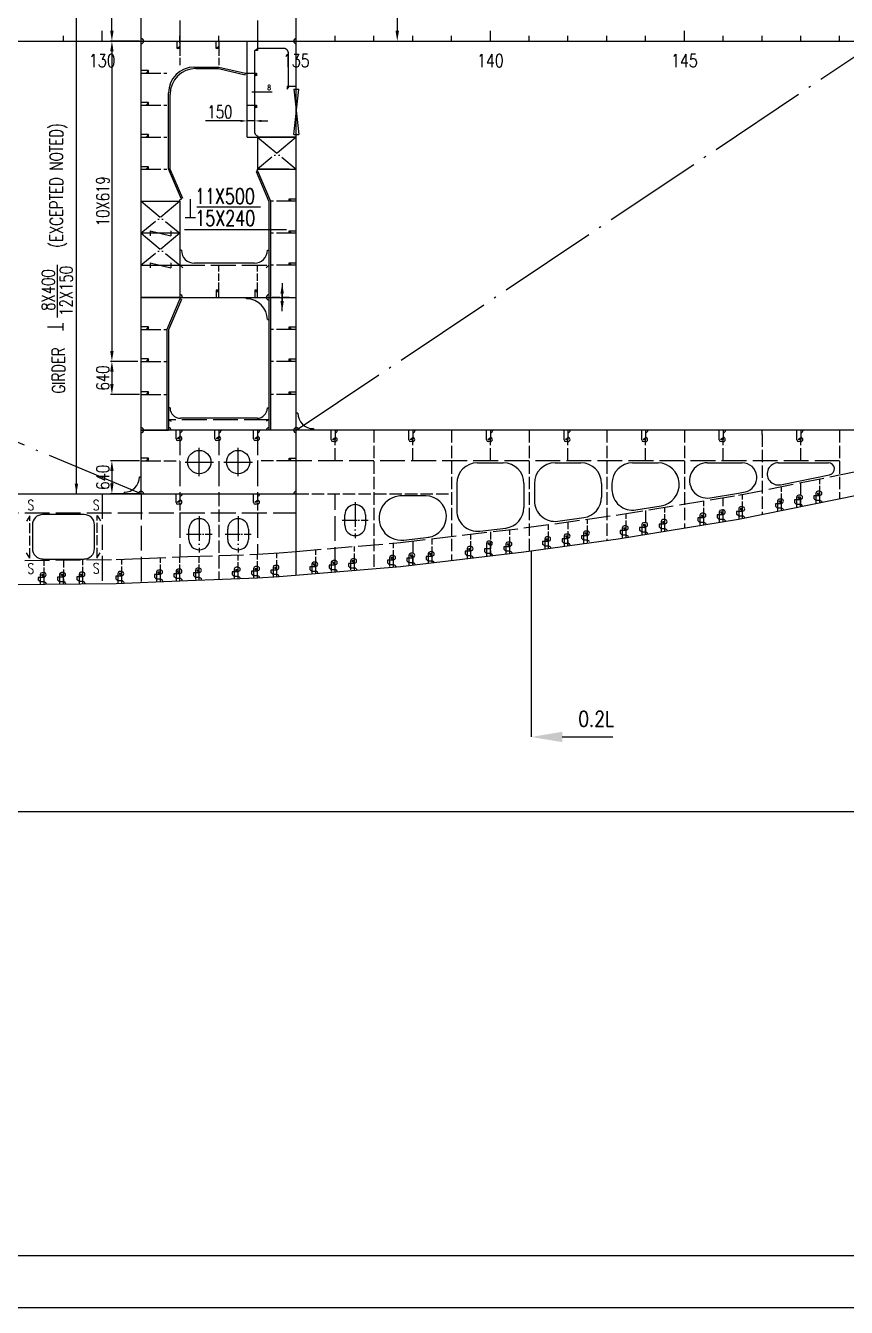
# Model space of a CAD drawing. Extents: x 444792 to 563892, y 548457 to 594763.
# Drawn here: x 521219 to 537080, y 548557 to 573331 of the extents above; entities that cross this region are included whole.
import ezdxf
from ezdxf.enums import TextEntityAlignment as Align

# ---------------------------------------------------------------- set-up
doc = ezdxf.new("R2010")
doc.units = 0
doc.header["$LTSCALE"] = 40
doc.header["$MEASUREMENT"] = 0
doc.linetypes.add('ACAD_ISO02W100', pattern=[15, 12, -3])
doc.linetypes.add('ACAD_ISO04W100', pattern=[30.5, 24, -3, 0.5, -3])
doc.layers.get('0').update_dxf_attribs({"linetype": 'CONTINUOUS'})
doc.layers.get('DEFPOINTS').update_dxf_attribs({"linetype": 'CONTINUOUS'})
for name, color, linetype in [('01CONTINUOUS', 2, 'CONTINUOUS'), ('11', 7, 'CONTINUOUS'), ('BT_ENG', 7, 'CONTINUOUS'), ('C-CEN', 4, 'ACAD_ISO04W100'), ('C-CON', 4, 'CONTINUOUS'), ('C-DAS', 4, 'ACAD_ISO02W100'), ('FRAME', 7, 'CONTINUOUS'), ('Y-CON', 2, 'CONTINUOUS'), ('Y-DAS', 2, 'ACAD_ISO02W100')]:
    doc.layers.add(name, color=color, linetype=linetype)
doc.styles.add('ROMANS', font='romans.shx', dxfattribs={"width": 0.75, "height": 250, "bigfont": 'hzdx.shx'})
doc.dimstyles.new('DM-100', dxfattribs={"dimscale": 0, "dimtxt": 250, "dimasz": 200, "dimexe": 30, "dimexo": 30, "dimgap": 50, "dimtad": 1, "dimdec": 0, "dimzin": 0, "dimdsep": 46, "dimtxsty": 'ROMANS', "dimcen": 0, "dimclrd": 1, "dimclre": 1, "dimclrt": 1, "dimadec": 0, "dimazin": 0, "dimtfac": 1, "dimtdec": 0, "dimtmove": 0, "dimatfit": 3, "dimfxl": 1, "dimtolj": 1, "dimtzin": 0, "dimarcsym": 0})
doc.dimstyles.new('DM-50', dxfattribs={"dimscale": 50, "dimtxt": 1, "dimasz": 2.5, "dimexe": 1, "dimexo": 1, "dimgap": 1, "dimtad": 1, "dimdec": 0, "dimdsep": 46, "dimtxsty": 'ROMANS', "dimblk1": 'CLOSEDBLANK', "dimblk2": 'CLOSEDBLANK', "dimcen": 0, "dimclrd": 1, "dimclre": 1, "dimclrt": 1, "dimadec": 0, "dimazin": 0, "dimtfac": 1, "dimtdec": 0, "dimtmove": 0, "dimatfit": 3, "dimldrblk": 'CLOSEDBLANK', "dimfxl": 1, "dimtolj": 1, "dimarcsym": 0})

# ---------------------------------------------------------------- blocks, each defined once
blk = doc.blocks.new('*D71')
at = {"color": 1, "linetype": 'ByBlock', "transparency": 16777216}
for p, q in [((523390, 579221), (522856, 579221)), ((522886, 573231), (522886, 579021)), ((523420, 573031), (522856, 573031))]:
    blk.add_line(p, q, dxfattribs=at)
for points in [[(522853, 579021), (522919, 579021), (522886, 579221)], [(522853, 573231), (522919, 573231), (522886, 573031)]]:
    blk.add_solid(points, dxfattribs=at)
at = {"layer": 'DEFPOINTS', "color": 0, "linetype": 'ByBlock', "transparency": 16777216}
for p in [(522886, 579221), (523420, 579221), (523450, 573031)]:
    blk.add_point(p, dxfattribs=at)
at = {"color": 1, "linetype": 'ByBlock', "transparency": 16777216, "insert": (522711, 576126), "char_height": 250, "attachment_point": 5, "rotation": 90, "style": 'ROMANS'}
blk.add_mtext('\\A1;10X619', dxfattribs=at)
blk = doc.blocks.new('*D74')
at = {"color": 1, "linetype": 'ByBlock', "transparency": 16777216}
for p, q in [((523420, 573031), (522856, 573031)), ((522886, 572831), (522886, 567041)), ((523390, 566841), (522856, 566841))]:
    blk.add_line(p, q, dxfattribs=at)
for points in [[(522853, 572831), (522919, 572831), (522886, 573031)], [(522853, 567041), (522919, 567041), (522886, 566841)]]:
    blk.add_solid(points, dxfattribs=at)
at = {"layer": 'DEFPOINTS', "color": 0, "linetype": 'ByBlock', "transparency": 16777216}
for p in [(523450, 573031), (522886, 566841), (523420, 566841)]:
    blk.add_point(p, dxfattribs=at)
at = {"color": 1, "linetype": 'ByBlock', "transparency": 16777216, "insert": (522711, 569936), "char_height": 250, "attachment_point": 5, "rotation": 90, "style": 'ROMANS'}
blk.add_mtext('\\A1;10X619', dxfattribs=at)
blk = doc.blocks.new('*D76')
at = {"color": 1, "linetype": 'ByBlock', "transparency": 16777216}
for p, q in [((523420, 564921), (522856, 564921)), ((522886, 564721), (522886, 564481)), ((523420, 564281), (522856, 564281))]:
    blk.add_line(p, q, dxfattribs=at)
for points in [[(522853, 564721), (522919, 564721), (522886, 564921)], [(522853, 564481), (522919, 564481), (522886, 564281)]]:
    blk.add_solid(points, dxfattribs=at)
at = {"layer": 'DEFPOINTS', "color": 0, "linetype": 'ByBlock', "transparency": 16777216}
for p in [(523450, 564921), (522886, 564281), (523450, 564281)]:
    blk.add_point(p, dxfattribs=at)
at = {"color": 1, "linetype": 'ByBlock', "transparency": 16777216, "insert": (522711, 564601), "char_height": 250, "attachment_point": 5, "rotation": 90, "style": 'ROMANS'}
blk.add_mtext('\\A1;640', dxfattribs=at)
blk = doc.blocks.new('*D75')
at = {"color": 1, "linetype": 'ByBlock', "transparency": 16777216}
for p, q in [((522886, 566641), (522886, 566401)), ((523420, 566201), (522856, 566201))]:
    blk.add_line(p, q, dxfattribs=at)
for points in [[(522853, 566641), (522919, 566641), (522886, 566841)], [(522853, 566401), (522919, 566401), (522886, 566201)]]:
    blk.add_solid(points, dxfattribs=at)
at = {"layer": 'DEFPOINTS', "color": 0, "linetype": 'ByBlock', "transparency": 16777216}
for p in [(523390, 566841), (522886, 566201), (523450, 566201)]:
    blk.add_point(p, dxfattribs=at)
at = {"color": 1, "linetype": 'ByBlock', "transparency": 16777216, "insert": (522711, 566521), "char_height": 250, "attachment_point": 5, "rotation": 90, "style": 'ROMANS'}
blk.add_mtext('\\A1;640', dxfattribs=at)
blk = doc.blocks.new('*D243')
at = {"color": 1, "linetype": 'ByBlock', "transparency": 16777216}
for p, q in [((525500, 571534), (525500, 571539)), ((525650, 571534), (525650, 571539)), ((525375, 571489), (524695, 571489)), ((525650, 571489), (525500, 571489)), ((525775, 571489), (525900, 571489))]:
    blk.add_line(p, q, dxfattribs=at)
for points in [[(525375, 571510), (525375, 571468), (525500, 571489)], [(525775, 571510), (525775, 571468), (525650, 571489)]]:
    blk.add_solid(points, dxfattribs=at)
at = {"layer": 'DEFPOINTS', "color": 0, "linetype": 'ByBlock', "transparency": 16777216}
for p in [(525500, 571489), (525500, 571484), (525650, 571484)]:
    blk.add_point(p, dxfattribs=at)
at = {"color": 1, "linetype": 'ByBlock', "transparency": 16777216, "insert": (524973, 571664), "char_height": 250, "attachment_point": 5, "style": 'ROMANS'}
blk.add_mtext('\\A1;150', dxfattribs=at)
blk = doc.blocks.new('_CLOSEDBLANK')
at = {"color": 0, "linetype": 'ByBlock'}
for p, q in [((-1, 0.17), (0, 0)), ((-1, 0.17), (-1, -0.17)), ((0, 0), (-1, -0.17))]:
    blk.add_line(p, q, dxfattribs=at)

msp = doc.modelspace()

# ---------------------------------------------------------------- linework, layer by layer
for p, q in [((522200.3, 564280.7), (522200.3, 581780.7)), ((481450.3, 573030.7), (523450.3, 573030.7)), ((521950.3, 573030.7), (521950.3, 573130.7)), ((522700.3, 573030.7), (522700.3, 573230.7)), ((523450.3, 573030.7), (523450.3, 573130.7)), ((524200.3, 573030.7), (524200.3, 573130.7)), ((524200.3, 573000.7), (524200.3, 573030.7)), ((524950.3, 573030.7), (524950.3, 573130.7)), ((526450.3, 573030.7), (526450.3, 573230.7)), ((526450.3, 573030.7), (545200.3, 573030.7)), ((527200.3, 573030.7), (527200.3, 573130.7)), ((527950.3, 573030.7), (527950.3, 573130.7)), ((528700.3, 573030.7), (528700.3, 573130.7)), ((529450.3, 573030.7), (529450.3, 573130.7)), ((530200.3, 573030.7), (530200.3, 573230.7)), ((530950.3, 573030.7), (530950.3, 573130.7)), ((531700.3, 573030.7), (531700.3, 573130.7)), ((532450.3, 573030.7), (532450.3, 573130.7)), ((533200.3, 573030.7), (533200.3, 573130.7)), ((533950.3, 573030.7), (533950.3, 573230.7)), ((534700.3, 573030.7), (534700.3, 573130.7)), ((535450.3, 573030.7), (535450.3, 573130.7)), ((536200.3, 573030.7), (536200.3, 573130.7)), ((536950.3, 573030.7), (536950.3, 573130.7)), ((525588.1, 572051.5), (525980.9, 572051.5)), ((526400.3, 572103.7), (526500.3, 572103.7)), ((526400.3, 572103.7), (526500.3, 571223.7)), ((526400.3, 571223.7), (526500.3, 572103.7)), ((526400.3, 571223.7), (526500.3, 571223.7)), ((525700.3, 570524.7), (525700.3, 570554.7)), ((525700.3, 570524.7), (525672.6, 570513.2)), ((524530.3, 569826.4), (525757.4, 569826.4)), ((524290, 569388.3), (526260, 569388.3)), ((524230.3, 568987.7), (524200.3, 568987.7)), ((525890.3, 568987.7), (525920.3, 568987.7)), ((521828.3, 568709.9), (521828.3, 567686.3)), ((525640.3, 568737.7), (524480.3, 568737.7)), ((525490.3, 568048.7), (525490.3, 568078.7)), ((525890.3, 567648.7), (525920.3, 567648.7)), ((524010.3, 565940.7), (523980.3, 565940.7)), ((525890.3, 565940.7), (525920.3, 565940.7)), ((526480.3, 565840.7), (526450.3, 565840.7)), ((525690.3, 565740.7), (524210.3, 565740.7)), ((526780.3, 565540.7), (526780.3, 565510.7)), ((524200.3, 565310.7), (524160.3, 565310.7)), ((524200.3, 565310.7), (524160.3, 565310.7)), ((524575.3, 564620.7), (524575.3, 565170.7)), ((524950.3, 565310.7), (524910.3, 565310.7)), ((525325.3, 564620.7), (525325.3, 565170.7)), ((525700.3, 565310.7), (525660.3, 565310.7)), ((527200.3, 565290.7), (527160.3, 565290.7)), ((528700.3, 565290.7), (528660.3, 565290.7)), ((530200.3, 565290.7), (530160.3, 565290.7)), ((531700.3, 565290.7), (531660.3, 565290.7)), ((533200.3, 565290.7), (533160.3, 565290.7)), ((534700.3, 565290.7), (534660.3, 565290.7)), ((536200.3, 565290.7), (536160.3, 565290.7)), ((524300.3, 564895.7), (524850.3, 564895.7)), ((525050.3, 564895.7), (525600.3, 564895.7)), ((529950.3, 564880.7), (530450.3, 564880.7)), ((531450.3, 564880.7), (531950.3, 564880.7)), ((532950.3, 564880.7), (533441.5, 564880.6)), ((534390.9, 564880.6), (535066.8, 564880.6)), ((535764.3, 564880.6), (536733, 564880.6)), ((523420.3, 564610.7), (523450.3, 564610.7)), ((529550.3, 564480.7), (529550.3, 563958)), ((530850.3, 564480.7), (530850.3, 564017.1)), ((531050.3, 564480.7), (531050.3, 564148.9)), ((532350.3, 564480.7), (532350.3, 564218.3)), ((523120.3, 564310.7), (523120.3, 564280.7)), ((528950.3, 564240.7), (528450.3, 564240.7)), ((535825.3, 564180.7), (535785.3, 564180.7)), ((536192.8, 564254.7), (536152.8, 564254.7)), ((536567.8, 564330.3), (536527.8, 564330.3)), ((524200.3, 564080.7), (524160.3, 564080.7)), ((524200.3, 564080.7), (524160.3, 564080.7)), ((525700.3, 564080.7), (525660.3, 564080.7)), ((527387, 563673), (527387, 563873)), ((527787, 563873), (527787, 563673)), ((534325.3, 563904.2), (534285.3, 563904.2)), ((534700.3, 563966.7), (534660.3, 563966.7)), ((535075.3, 564029.5), (535035.3, 564029.5)), ((532825.3, 563659.8), (532785.3, 563659.8)), ((533200.3, 563723.6), (533160.3, 563723.6)), ((533575.3, 563782), (533535.3, 563782)), ((524375.3, 563399.5), (524375.3, 563599.5)), ((524775.3, 563599.5), (524775.3, 563399.5)), ((525125.3, 563399.6), (525125.3, 563599.6)), ((525525.3, 563599.6), (525525.3, 563399.6)), ((528522.5, 563386.3), (529017.4, 563445.4)), ((530200.3, 563364.8), (530160.3, 563364.8)), ((531325.3, 563447.6), (531285.3, 563447.6)), ((531700.3, 563504.3), (531660.3, 563504.3)), ((532075.3, 563562.1), (532035.3, 563562.1)), ((528700.3, 563133.7), (528660.3, 563133.7)), ((529075.3, 563160.4), (529035.3, 563160.4)), ((529825.3, 563260.4), (529785.3, 563260.4)), ((530575.3, 563349.1), (530535.3, 563349.1)), ((530990.1, 563181.1), (530990.1, 559581.7)), ((525700.3, 562874.5), (525660.3, 562874.5)), ((526075.3, 562898.1), (526035.3, 562898.1)), ((526825.3, 562960.7), (526785.3, 562960.7)), ((527200.3, 562992.5), (527160.3, 562992.5)), ((527575.3, 563024.2), (527535.3, 563024.2)), ((528328.8, 563088.2), (528288.8, 563088.2)), ((521575.3, 562756.8), (521535.3, 562756.8)), ((521950.3, 562760.3), (521910.3, 562760.3)), ((522325.3, 562763.8), (522285.3, 562763.8)), ((523075.3, 562778.7), (523035.3, 562778.7)), ((523825.3, 562808.7), (523785.3, 562808.7)), ((524200.3, 562825), (524160.3, 562825)), ((524200.3, 562823.7), (524160.3, 562823.7)), ((524575.3, 562842.8), (524535.3, 562842.8)), ((525325.3, 562861.4), (525285.3, 562861.4)), ((545200.3, 558131.4), (455200.3, 558131.4))]:
    msp.add_line(p, q)
at = {"color": 1, "linetype": 'ByBlock'}
msp.add_line((528400.5, 580350.7), (528400.5, 573230.7), dxfattribs=at)
at = {"color": 2}
for p, q in [((524400.4, 569977.7), (524400.4, 569624.9)), ((524300.4, 569624.9), (524500.4, 569624.9)), ((447392.4, 549556.6), (562792.4, 549556.6))]:
    msp.add_line(p, q, dxfattribs=at)
at = {"color": 7, "ltscale": 0.2}
for p, q in [((524125.3, 565345.7), (524125.3, 565510.7)), ((524125.3, 565345.7), (524125.3, 565510.7)), ((524875.3, 565345.7), (524875.3, 565510.7)), ((525625.3, 565345.7), (525625.3, 565510.7)), ((527125.3, 565325.7), (527125.3, 565510.7)), ((528625.3, 565325.7), (528625.3, 565510.7)), ((530125.3, 565325.7), (530125.3, 565510.7)), ((531625.3, 565325.7), (531625.3, 565510.7)), ((533125.3, 565325.7), (533125.3, 565510.7)), ((534625.3, 565325.7), (534625.3, 565510.7)), ((536125.3, 565325.7), (536125.3, 565510.7)), ((524125.3, 564115.7), (524125.3, 564280.7)), ((524125.3, 564115.7), (524125.3, 564280.7)), ((525625.3, 564115.7), (525625.3, 564280.7)), ((535750.3, 564145.7), (535750.3, 563944.1)), ((536077.8, 564165), (536077.8, 564115.4)), ((536192.8, 564165), (536077.8, 564165)), ((536117.8, 564075.4), (536077.8, 564115.4)), ((536117.8, 564219.7), (536117.8, 564018.2)), ((536567.8, 564240.5), (536452.8, 564240.5)), ((536452.8, 564240.5), (536452.8, 564191)), ((536492.8, 564151), (536452.8, 564191)), ((536492.8, 564295.3), (536492.8, 564093.7)), ((536567.8, 564151), (536492.8, 564151)), ((534250.3, 563869.2), (534250.3, 563667.7)), ((534585.3, 563875.6), (534585.3, 563826)), ((534700.3, 563875.6), (534585.3, 563875.6)), ((534625.3, 563931.7), (534625.3, 563735.9)), ((534960.3, 563939.7), (534960.3, 563890.2)), ((535075.3, 563939.7), (534960.3, 563939.7)), ((535000.3, 563850.2), (534960.3, 563890.2)), ((535000.3, 563994.5), (535000.3, 563792.9)), ((535710.3, 564090.9), (535710.3, 564041.3)), ((535825.3, 564090.9), (535710.3, 564090.9)), ((535750.3, 564001.3), (535710.3, 564041.3)), ((535825.3, 564001.3), (535750.3, 564001.3)), ((536192.8, 564075.4), (536117.8, 564075.4)), ((532750.3, 563624.8), (532750.3, 563424)), ((533085.4, 563631.1), (533085.4, 563581.6)), ((533200.4, 563631.1), (533085.4, 563631.1)), ((533125.3, 563688.6), (533125.3, 563484.7)), ((533460.4, 563692.2), (533460.4, 563642.7)), ((533575.4, 563692.2), (533460.4, 563692.2)), ((533500.4, 563602.7), (533460.4, 563642.7)), ((533500.3, 563747), (533500.3, 563545.4)), ((534210.3, 563814.5), (534210.3, 563764.9)), ((534325.3, 563814.5), (534210.3, 563814.5)), ((534250.3, 563724.9), (534210.3, 563764.9)), ((534325.3, 563724.9), (534250.3, 563724.9)), ((534625.3, 563786), (534585.3, 563826)), ((534700.3, 563786), (534625.3, 563786)), ((535075.3, 563850.2), (535000.3, 563850.2)), ((531250.3, 563412.6), (531250.3, 563214.3)), ((531700.3, 563411.5), (531585.3, 563411.5)), ((531585.3, 563411.5), (531585.3, 563362)), ((531625.3, 563469.3), (531625.3, 563271.8)), ((531960.3, 563472.3), (531960.3, 563422.7)), ((532075.3, 563472.3), (531960.3, 563472.3)), ((532000.3, 563382.7), (531960.3, 563422.7)), ((532000.3, 563527.1), (532000.3, 563327.1)), ((532075.4, 563382.7), (532000.3, 563382.7)), ((532710.4, 563570), (532710.4, 563520.5)), ((532825.4, 563570), (532710.4, 563570)), ((532750.4, 563480.5), (532710.4, 563520.5)), ((532825.4, 563480.5), (532750.4, 563480.5)), ((533125.4, 563541.6), (533085.4, 563581.6)), ((533200.4, 563541.6), (533125.4, 563541.6)), ((533575.4, 563602.7), (533500.4, 563602.7)), ((529000.3, 563125.4), (529000.3, 562948.5)), ((529825.3, 563170.6), (529710.3, 563170.6)), ((529710.3, 563170.6), (529710.3, 563121.1)), ((529750.3, 563081.1), (529710.3, 563121.1)), ((529750.3, 563225.4), (529750.3, 563029.1)), ((530200.3, 563215), (530085.3, 563215)), ((530085.3, 563215), (530085.3, 563165.4)), ((530125.3, 563125.4), (530085.3, 563165.4)), ((530125.3, 563329.8), (530125.3, 563072.6)), ((530200.4, 563125.4), (530125.3, 563125.4)), ((530575.3, 563259.3), (530460.3, 563259.3)), ((530460.3, 563259.3), (530460.3, 563209.8)), ((530500.3, 563169.8), (530460.3, 563209.8)), ((530500.3, 563314.1), (530500.3, 563116.4)), ((530575.4, 563169.8), (530500.3, 563169.8)), ((531325.3, 563357.9), (531210.3, 563357.9)), ((531210.3, 563357.9), (531210.3, 563308.3)), ((531250.3, 563268.3), (531210.3, 563308.3)), ((531325.4, 563268.3), (531250.3, 563268.3)), ((531625.3, 563322), (531585.3, 563362)), ((531700.4, 563322), (531625.3, 563322)), ((526710.3, 562870.9), (526710.3, 562821.4)), ((526825.3, 562870.9), (526710.3, 562870.9)), ((526750.3, 562925.7), (526750.3, 562748.8)), ((527085.3, 562902.7), (527085.3, 562853.1)), ((527200.3, 562902.7), (527085.3, 562902.7)), ((527125.3, 562957.5), (527125.3, 562780.5)), ((527460.3, 562934.5), (527460.3, 562884.9)), ((527575.3, 562934.5), (527460.3, 562934.5)), ((527500.3, 562844.9), (527460.3, 562884.9)), ((527500.3, 562989.2), (527500.3, 562812.3)), ((528213.8, 562998.4), (528213.8, 562948.9)), ((528328.8, 562998.4), (528213.8, 562998.4)), ((528253.8, 562908.9), (528213.8, 562948.9)), ((528253.8, 563053.2), (528253.8, 562876.3)), ((528328.8, 562908.9), (528253.8, 562908.9)), ((528585.3, 563037.6), (528585.3, 562988)), ((528700.3, 563037.6), (528585.3, 563037.6)), ((528625.3, 562948), (528585.3, 562988)), ((528625.3, 563098.7), (528625.3, 562895.2)), ((528700.3, 562948), (528625.3, 562948)), ((528960.3, 563070.6), (528960.3, 563021.1)), ((529075.3, 563070.6), (528960.3, 563070.6)), ((529000.3, 562981.1), (528960.3, 563021.1)), ((529075.3, 562981.1), (529000.3, 562981.1)), ((529825.4, 563081.1), (529750.3, 563081.1)), ((521575.3, 562667.1), (521460.3, 562667.1)), ((521460.3, 562667.1), (521460.3, 562617.5)), ((521500.3, 562721.8), (521500.3, 562536.8)), ((521950.3, 562670.5), (521835.3, 562670.5)), ((521835.3, 562670.5), (521835.3, 562621)), ((521875.3, 562581), (521835.3, 562621)), ((521875.3, 562725.3), (521875.3, 562540.3)), ((522325.3, 562674), (522210.3, 562674)), ((522210.3, 562674), (522210.3, 562624.4)), ((522250.3, 562584.4), (522210.3, 562624.4)), ((522250.3, 562728.8), (522250.3, 562543.8)), ((523075.3, 562688.9), (522960.3, 562688.9)), ((522960.3, 562688.9), (522960.3, 562639.3)), ((523000.3, 562599.3), (522960.3, 562639.3)), ((523000.3, 562743.7), (523000.3, 562558.7)), ((523825.3, 562718.9), (523710.3, 562718.9)), ((523710.3, 562718.9), (523710.3, 562669.4)), ((523750.3, 562629.4), (523710.3, 562669.4)), ((523750.3, 562773.7), (523750.3, 562588.7)), ((523825.3, 562629.4), (523750.3, 562629.4)), ((524085.3, 562735.2), (524085.3, 562685.7)), ((524200.3, 562735.2), (524085.3, 562735.2)), ((524125.3, 562645.7), (524085.3, 562685.7)), ((524125.3, 562790), (524125.3, 562605)), ((524125.3, 562788.7), (524125.3, 562605)), ((524200.3, 562645.7), (524125.3, 562645.7)), ((524575.3, 562754.3), (524460.3, 562754.3)), ((524460.3, 562754.3), (524460.3, 562704.8)), ((524575.3, 562754.3), (524460.3, 562754.3)), ((524460.3, 562754.3), (524460.3, 562704.8)), ((524500.3, 562664.8), (524460.3, 562704.8)), ((524500.3, 562664.8), (524460.3, 562704.8)), ((524500.3, 562809.1), (524500.3, 562624.1)), ((524500.3, 562807.8), (524500.3, 562624.1)), ((524575.3, 562664.8), (524500.3, 562664.8)), ((524575.3, 562664.8), (524500.3, 562664.8)), ((525325.3, 562771.6), (525210.3, 562771.6)), ((525210.3, 562771.6), (525210.3, 562722.1)), ((525250.3, 562682.1), (525210.3, 562722.1)), ((525250.3, 562826.4), (525250.3, 562638.8)), ((525325.3, 562682.1), (525250.3, 562682.1)), ((525585.3, 562784.7), (525585.3, 562735.2)), ((525700.3, 562784.7), (525585.3, 562784.7)), ((525625.3, 562695.2), (525585.3, 562735.2)), ((525625.3, 562839.5), (525625.3, 562651.9)), ((525700.3, 562695.2), (525625.3, 562695.2)), ((526075.3, 562808.3), (525960.3, 562808.3)), ((525960.3, 562808.3), (525960.3, 562758.7)), ((526000.3, 562718.7), (525960.3, 562758.7)), ((526000.3, 562863.1), (526000.3, 562675.5)), ((526075.3, 562718.7), (526000.3, 562718.7)), ((526750.3, 562781.4), (526710.3, 562821.4)), ((526825.3, 562781.4), (526750.3, 562781.4)), ((527125.3, 562813.1), (527085.3, 562853.1)), ((527200.3, 562813.1), (527125.3, 562813.1)), ((527575.3, 562844.9), (527500.3, 562844.9)), ((521500.3, 562577.5), (521460.3, 562617.5)), ((521575.3, 562577.5), (521500.3, 562577.5)), ((521950.3, 562581), (521875.3, 562581)), ((522325.3, 562584.4), (522250.3, 562584.4)), ((523075.3, 562599.3), (523000.3, 562599.3))]:
    msp.add_line(p, q, dxfattribs=at)
at = {"color": 0, "linetype": 'ByBlock'}
for p, q in [((521300.3, 563857.8), (521237.6, 563755.2)), ((522600.3, 563860.7), (522663, 563758.1)), ((521300.3, 563040.4), (521237.6, 563143)), ((522596, 563040.7), (522658.7, 563143.3)), ((531590.1, 559581.7), (532568.5, 559581.7))]:
    msp.add_line(p, q, dxfattribs=at)
for points in [[(535806.6, 564456.9), (536756.2, 564648.3)], [(534445.7, 564203.8), (534996.3, 564293.6), (535122.8, 564319.1)], [(533014.7, 563970.6), (533499.3, 564049.6)], [(529997.3, 563560.8), (530497.3, 563619.9)], [(531505.4, 563752.7), (532005.4, 563822.1)]]:
    msp.add_lwpolyline(points)
for centre in [(524575.3, 564895.7), (525325.3, 564895.7)]:
    msp.add_circle(centre, 225)
for centre, radius, start, end in [((523450.3, 573030.7), 50, 270, 90), ((526450.3, 573030.7), 50, 90, 270), ((524480.3, 568987.7), 250, 180, 270), ((525640.3, 568987.7), 250, 270, 0), ((525920.3, 568078.7), 50, 90, 270), ((525490.3, 567648.7), 400, 0, 90), ((524210.3, 565940.7), 200, 180, 270), ((525690.3, 565940.7), 200, 270, 0), ((526780.3, 565840.7), 300, 180, 270), ((524160.3, 565345.7), 35, 180, 270), ((524160.3, 565345.7), 35, 180, 270), ((524200.3, 565350.7), 40, 270, 90), ((524200.3, 565350.7), 40, 270, 90), ((524910.3, 565345.7), 35, 180, 270), ((524950.3, 565350.7), 40, 270, 90), ((525660.3, 565345.7), 35, 180, 270), ((525700.3, 565350.7), 40, 270, 90), ((527200.3, 565330.7), 40, 270, 90), ((528700.3, 565330.7), 40, 270, 90), ((530200.3, 565330.7), 40, 270, 90), ((531700.3, 565330.7), 40, 270, 90), ((533200.3, 565330.7), 40, 270, 90), ((534700.3, 565330.7), 40, 270, 90), ((536200.3, 565330.7), 40, 270, 90), ((527160.3, 565325.7), 35, 180, 270), ((528660.3, 565325.7), 35, 180, 270), ((530160.3, 565325.7), 35, 180, 270), ((531660.3, 565325.7), 35, 180, 270), ((533160.3, 565325.7), 35, 180, 270), ((534660.3, 565325.7), 35, 180, 270), ((536160.3, 565325.7), 35, 180, 270), ((529950.3, 564480.7), 400, 90, 180), ((530450.3, 564480.7), 400, 360, 90), ((531450.3, 564480.7), 400, 90, 180), ((531950.3, 564480.7), 400, 360, 90), ((532950.3, 564480.7), 400, 90, 180), ((533432.1, 564462.4), 418.3, 279.25592, 88.70069), ((534390.9, 564540), 340.6, 90, 279.25592), ((535066.8, 564597), 283.6, 281.3951, 90), ((535764.3, 564666.6), 214, 90.00007, 281.3951), ((536733, 564763.3), 117.3, 281.3951, 90), ((523120.3, 564610.7), 300, 270, 360), ((532950.3, 564365.4), 400, 180, 279.25592), ((524160.3, 564115.7), 35, 180, 270), ((524160.3, 564115.7), 35, 180, 270), ((524200.3, 564120.7), 40, 270, 90), ((524200.3, 564120.7), 40, 270, 90), ((525660.3, 564115.7), 35, 180, 270), ((525700.3, 564120.7), 40, 270, 90), ((528478.6, 563812.4), 428.3, 90.00005, 276.8039), ((528950.1, 563840.4), 400.3, 276.8039, 90), ((531450.3, 564148.9), 400, 180, 277.91037), ((531950.3, 564218.3), 400, 277.91032, 0), ((535785.3, 564145.7), 35, 90, 180), ((535825.3, 564140.7), 40, 270, 90), ((536152.8, 564219.7), 35, 90, 180), ((536192.8, 564214.7), 40, 270, 90), ((536527.8, 564295.3), 35, 90, 180), ((536567.8, 564290.3), 40, 270, 90), ((527587, 563873), 200, 0, 180), ((529950.3, 563958), 400, 180, 276.7449), ((530450.3, 564017.1), 400, 276.7449, 0), ((534285.3, 563869.2), 35, 90, 180), ((534325.3, 563864.2), 40, 270, 90), ((534660.3, 563931.7), 35, 90, 180), ((534700.3, 563926.7), 40, 270, 90), ((535035.3, 563994.5), 35, 90, 180), ((535075.3, 563989.5), 40, 270, 90), ((524575.3, 563599.5), 200, 0, 180), ((525325.3, 563599.6), 200, 0, 180), ((527587, 563673), 200, 180, 0), ((532785.3, 563624.8), 35, 90, 180), ((532825.3, 563619.8), 40, 270, 90), ((533160.3, 563688.6), 35, 90, 180), ((533200.3, 563683.6), 40, 270, 90), ((533535.3, 563747), 35, 90, 180), ((533575.3, 563742), 40, 270, 90), ((524575.3, 563399.5), 200, 180, 0), ((525325.3, 563399.6), 200, 180, 0), ((530160.3, 563329.8), 35, 90, 180), ((530200.3, 563324.8), 40, 270, 90), ((531285.3, 563412.6), 35, 90, 180), ((531325.3, 563407.6), 40, 270, 90), ((531660.3, 563469.3), 35, 90, 180), ((531700.3, 563464.3), 40, 270, 90), ((532035.3, 563527.1), 35, 90, 180), ((532075.3, 563522.1), 40, 270, 90), ((528660.3, 563098.7), 35, 90, 180), ((528700.3, 563093.7), 40, 270, 90), ((529035.3, 563125.4), 35, 90, 180), ((529075.3, 563120.4), 40, 270, 90), ((529785.3, 563225.4), 35, 90, 180), ((529825.3, 563220.4), 40, 270, 90), ((530535.3, 563314.1), 35, 90, 180), ((530575.3, 563309.1), 40, 270, 90), ((525660.3, 562839.5), 35, 90, 180), ((525700.3, 562834.5), 40, 270, 90), ((526035.3, 562863.1), 35, 90, 180), ((526075.3, 562858.1), 40, 270, 90), ((526785.3, 562925.7), 35, 90, 180), ((526825.3, 562920.7), 40, 270, 90), ((527160.3, 562957.5), 35, 90, 180), ((527200.3, 562952.5), 40, 270, 90), ((527535.3, 562989.2), 35, 90, 180), ((527575.3, 562984.2), 40, 270, 90), ((528288.8, 563053.2), 35, 90, 180), ((528328.8, 563048.2), 40, 270, 90), ((521535.3, 562721.8), 35, 90, 180), ((521575.3, 562716.8), 40, 270, 90), ((521910.3, 562725.3), 35, 90, 180), ((521950.3, 562720.3), 40, 270, 90), ((522285.3, 562728.8), 35, 90, 180), ((522325.3, 562723.8), 40, 270, 90), ((523035.3, 562743.7), 35, 90, 180), ((523075.3, 562738.7), 40, 270, 90), ((523785.3, 562773.7), 35, 90, 180), ((523825.3, 562768.7), 40, 270, 90), ((524160.3, 562790), 35, 90, 180), ((524200.3, 562785), 40, 270, 90), ((524535.3, 562807.8), 35, 90, 180), ((524575.3, 562802.8), 40, 270, 90), ((525285.3, 562826.4), 35, 90, 180), ((525325.3, 562821.4), 40, 270, 90)]:
    msp.add_arc(centre, radius, start, end)
at = {"color": 7, "ltscale": 0.2}
for centre, start, end in [((524200.1, 565510.7), 270, 0), ((524200.1, 565510.7), 270, 0), ((524950.1, 565510.7), 270, 0), ((525700.1, 565510.7), 270, 0), ((527200.3, 565510.7), 270, 0), ((528700.3, 565510.7), 270, 0), ((530200.3, 565510.7), 270, 0), ((531700.3, 565510.7), 270, 0), ((533200.3, 565510.7), 270, 0), ((534700.3, 565510.7), 270, 0), ((536200.3, 565510.7), 270, 0), ((524200.1, 564280.7), 270, 0), ((524200.1, 564280.7), 270, 0), ((525700.1, 564280.7), 270, 0), ((536567.8, 564106), 17.8263, 90), ((535825.3, 563956.4), 17.8263, 90), ((536192.8, 564030.4), 17.8263, 90), ((534325.3, 563679.9), 17.8263, 90), ((534700.3, 563741), 360, 90), ((535075.3, 563805.2), 17.8263, 90), ((532075.3, 563337.8), 16.75981, 90), ((532825.3, 563435.5), 17.26678, 90), ((533200.3, 563496.6), 18.81889, 90), ((533575.3, 563557.7), 17.8263, 90), ((530200.3, 563080.5), 14.6208, 90), ((530575.3, 563124.8), 15.05765, 90), ((531325.3, 563223.3), 360, 90), ((531700.3, 563277), 16.17903, 90), ((528328.8, 562863.9), 360, 90), ((528700.3, 562903.1), 12.20679, 90), ((529075.3, 562936.1), 26.89917, 90), ((529825.3, 563036.1), 13.99204, 90), ((523825.3, 562584.4), 6.0278, 90), ((524200.3, 562600.7), 360, 90), ((524575.3, 562618.5), 360, 90), ((525325.3, 562637.1), 7.45029, 90), ((525700.3, 562650.2), 7.45029, 90), ((526075.3, 562673.7), 7.45029, 90), ((526825.3, 562736.4), 360, 90), ((527200.3, 562768.2), 360, 90), ((527575.3, 562799.9), 360, 90), ((521575.3, 562532.5), 6.0278, 90), ((521950.3, 562536), 6.0278, 90), ((522325.3, 562539.4), 6.0278, 90), ((523075.3, 562554.4), 6.0278, 90)]:
    msp.add_arc(centre, 45, start, end, dxfattribs=at)
at = {"color": 1, "linetype": 'ByBlock'}
for points in [[(528367.1, 573230.7), (528433.8, 573230.7), (528400.5, 573030.7)], [(522167, 564480.7), (522233.7, 564480.7), (522200.3, 564280.7)]]:
    msp.add_solid(points, dxfattribs=at)
at = {"color": 0, "linetype": 'ByBlock'}
msp.add_solid([(531590.1, 559681.7), (531590.1, 559481.7), (530990.1, 559581.7)], dxfattribs=at)
at = {"layer": '01CONTINUOUS'}
for p, q in [((526450.3, 571223.7), (526450.3, 583352.4)), ((523450.3, 564280.7), (523450.3, 578701.7)), ((524200.3, 573430.7), (524200.3, 573030.7)), ((525700.3, 573430.7), (525700.3, 573030.7)), ((523450.3, 573030.7), (526450.3, 573030.7)), ((525500.3, 571173.7), (525500.3, 573030.7)), ((525500.3, 571173.7), (526450.3, 571173.7)), ((526450.3, 571173.7), (525700.3, 571173.7)), ((525700.3, 571173.7), (525700.3, 570554.7)), ((526450.3, 562708.9), (526450.3, 571223.7)), ((526310.3, 570554.7), (525700.3, 570554.7)), ((525700.3, 570554.7), (526450.3, 570554.7)), ((524200.3, 569316.7), (523450.3, 569316.7)), ((523450.3, 568697.7), (524200.3, 568697.7)), ((523450.3, 568078.7), (526450.3, 568078.7)), ((523450.3, 565510.7), (523980.3, 565510.7)), ((526450.3, 565510.7), (523450.3, 565510.7)), ((539200.3, 565510.7), (526450.3, 565510.7)), ((453999.5, 564280.7), (526450.3, 564280.7))]:
    msp.add_line(p, q, dxfattribs=at)
for points in [[(523450.3, 569935.7), (524200.3, 569935.7), (524200.3, 568078.7), (523450.3, 568078.7)], [(523450.3, 569935.7), (524200.3, 569935.7), (524200.3, 568078.7), (523450.3, 568078.7)], [(525700.3, 568078.7), (525700.3, 568218.7), (525650.3, 568218.7), (525700.3, 568178.7)], [(480700.3, 562530.7), (515850.3, 562530.7), (517850.3, 562530.7), (520911.2, 562530.7), (522967.6, 562549.7), (524200.3, 562600.8), (524350.3, 562607.3), (525700.3, 562654.5), (526115.6, 562680.6), (528466.3, 562879.7), (530850.3, 563161.6), (532670.3, 563414.5), (534996.3, 563793.6), (537350.3, 564268), (538789.3, 564613.6), (540600.3, 565124.8), (542047.3, 565600.3), (543850.3, 566269.1), (546161.3, 567209.5), (546400.3, 567310.8)]]:
    msp.add_lwpolyline(points, dxfattribs=at)
at = {"layer": '11', "color": 7, "linetype": 'Continuous'}
for p, q in [((522347.1, 563880.7), (521547.7, 563880.7)), ((521350.3, 563680.7), (521350.3, 563223.4)), ((522550.3, 563222.9), (522550.3, 563680.7)), ((521547.7, 563020.7), (522346, 563020.7))]:
    msp.add_line(p, q, dxfattribs=at)
for centre, start, end in [((521550.3, 563680.7), 90, 180), ((522350.3, 563680.7), 0, 90), ((521550.3, 563223.4), 180, 270), ((522350.3, 563222.9), 270, 0)]:
    msp.add_arc(centre, 200, start, end, dxfattribs=at)
at = {"layer": 'BT_ENG'}
msp.add_line((444892.4, 548556.6), (563792.4, 548556.6), dxfattribs=at)
at = {"layer": 'C-CEN', "ltscale": 2}
for p, q in [((523450.3, 564280.7), (481450.3, 581780.7)), ((526450.3, 565510.7), (545200.3, 578058.7))]:
    msp.add_line(p, q, dxfattribs=at)
at = {"layer": 'C-CEN', "ltscale": 0.5}
for p, q in [((525700.3, 571173.7), (526450.3, 570554.7)), ((526450.3, 571173.7), (525700.3, 570554.7)), ((523450.3, 569935.7), (524200.3, 569316.7)), ((524200.3, 569935.7), (523450.3, 569316.7)), ((524200.3, 569316.7), (523450.3, 568697.7)), ((523450.3, 569316.7), (524200.3, 568697.7)), ((527587, 564123), (527587, 563423)), ((524575.3, 563849.5), (524575.3, 563149.5)), ((525325.3, 563849.6), (525325.3, 563149.6))]:
    msp.add_line(p, q, dxfattribs=at)
at = {"layer": 'C-CEN', "ltscale": 0.3}
for p, q in [((527337, 563773), (527837, 563773)), ((524325.3, 563499.5), (524825.3, 563499.5)), ((525075.3, 563499.6), (525575.3, 563499.6))]:
    msp.add_line(p, q, dxfattribs=at)
at = {"layer": 'C-CON'}
for p, q in [((524150.3, 572890.7), (524150.3, 573030.7)), ((524900.3, 572890.7), (524900.3, 573030.7)), ((525650.3, 571253.7), (525650.3, 572850.7)), ((526207.1, 572890.7), (525700.3, 572890.7)), ((526300.3, 572153.7), (526300.3, 572790.9)), ((524480.3, 572530.7), (524950.3, 572530.7)), ((524950.3, 572530.7), (525470.3, 572411.7)), ((523590.3, 572461.7), (523450.3, 572461.7)), ((524510.3, 572500.7), (524946.9, 572500.7)), ((524943.6, 572501.4), (525463.6, 572382.4)), ((525463.6, 572382.4), (525470.3, 572411.7)), ((525470.3, 572411.7), (525500.3, 572411.7)), ((523590.3, 571842.7), (523450.3, 571842.7)), ((523980.3, 570560.7), (523980.3, 572030.7)), ((524010.3, 570560.7), (524010.3, 572000.7)), ((523590.3, 571223.7), (523450.3, 571223.7)), ((525700.3, 571203.7), (525700.3, 571173.7)), ((523590.3, 570604.7), (523450.3, 570604.7)), ((524228, 569977.2), (523980.3, 570560.7)), ((524255.6, 569989), (524007.9, 570572.4)), ((525672.6, 570513.2), (525920.3, 569929.7)), ((525700.3, 570524.7), (525950.3, 569935.7)), ((524228, 569977.2), (524200.3, 569965.7)), ((524200.3, 569935.7), (524200.3, 569965.7)), ((524200.3, 569935.7), (524200.3, 569965.7)), ((525920.3, 569929.7), (525920.3, 565510.7)), ((525950.3, 569935.7), (525950.3, 565510.7)), ((526310.3, 569985.7), (526450.3, 569985.7)), ((523625.3, 569366.7), (523625.3, 569266.7)), ((523625.3, 569366.7), (524025.3, 569266.7)), ((524025.3, 569366.7), (524025.3, 569266.7)), ((526310.3, 569366.7), (526450.3, 569366.7)), ((523625.3, 568747.7), (523625.3, 568647.7)), ((523625.3, 568747.7), (524025.3, 568647.7)), ((524025.3, 568747.7), (524025.3, 568647.7)), ((526310.3, 568747.7), (526450.3, 568747.7)), ((524200.3, 568078.7), (524200.3, 568048.7)), ((524200.3, 568078.7), (524200.3, 568048.7)), ((524900.3, 568218.7), (524900.3, 568078.7)), ((525650.3, 568218.7), (525650.3, 568078.7)), ((524228, 568037.2), (523980.3, 567453.7)), ((524228, 568037.2), (524200.3, 568048.7)), ((523590.3, 567509.7), (523450.3, 567509.7)), ((523980.3, 567453.7), (523980.3, 566840.7)), ((526310.3, 567509.7), (526450.3, 567509.7)), ((523590.3, 566890.7), (523450.3, 566890.7)), ((523980.3, 566840.7), (523980.3, 565510.7)), ((526310.3, 566890.7), (526450.3, 566890.7)), ((523590.3, 566250.7), (523450.3, 566250.7)), ((526310.3, 566250.7), (526450.3, 566250.7)), ((523590.3, 564970.7), (523450.3, 564970.7)), ((526310.3, 564970.7), (526450.3, 564970.7)), ((532350.3, 564480.7), (532350.3, 564218.3)), ((532550.3, 564480.7), (532550.3, 564365.4))]:
    msp.add_line(p, q, dxfattribs=at)
for points in [[(524200.3, 568048.7), (523950.3, 567459.7), (523950.3, 565510.7)], [(523950.3, 565560.7), (523950.3, 565510.7)]]:
    msp.add_lwpolyline(points, dxfattribs=at)
for centre, radius, start, end in [((524480.3, 572030.7), 500, 90, 180), ((524510.3, 572000.7), 500, 90, 180), ((525700.3, 571253.7), 50, 180, 270), ((524200.3, 568078.7), 50, 360, 90), ((523450.3, 565510.7), 50, 270, 90), ((523980.3, 565510.7), 50, 360, 90), ((525920.3, 565510.7), 50, 90, 180), ((526450.3, 565510.7), 50, 0, 270), ((523450.3, 564280.7), 50, 0, 180), ((526450.3, 564280.7), 50, 90, 180)]:
    msp.add_arc(centre, radius, start, end, dxfattribs=at)
at = {"layer": 'C-DAS'}
for p, q in [((524200.3, 568697.7), (525920.3, 568697.7)), ((524200.3, 568697.7), (524255.8, 568651.6)), ((525920.3, 568697.7), (525867.4, 568651.6)), ((525920.3, 565710.7), (523980.3, 565710.7)), ((523980.3, 565710.7), (524030.3, 565685.6)), ((525920.3, 565710.7), (525870.3, 565685.6)), ((524200.3, 565510.7), (524200.3, 564280.7)), ((524950.3, 565510.7), (524950.3, 564280.7)), ((525700.3, 565510.7), (525700.3, 564280.7)), ((536950.3, 564920.7), (526450.3, 564920.7)), ((527200.3, 562772.5), (527200.3, 564280.7)), ((455200.3, 563910.7), (526450.3, 563910.7)), ((524200.3, 563910.7), (524200.3, 563060.8)), ((525700.2, 563910.7), (525700.3, 563114.5))]:
    msp.add_line(p, q, dxfattribs=at)
at = {"layer": 'C-DAS', "ltscale": 0.4}
for p, q in [((521300.3, 563040.4), (521300.3, 563857.8)), ((522600.3, 563047.8), (522600.3, 563860.7))]:
    msp.add_line(p, q, dxfattribs=at)
at = {"layer": 'C-DAS'}
for points in [[(526450.3, 563168.9), (528466.3, 563339.7), (530850.3, 563621.6), (532670.3, 563874.5), (534996.3, 564253.6), (537350.3, 564728), (538789.3, 565073.6), (539950.3, 565401.4)], [(523450.3, 563029.7), (524200.3, 563060.8), (524350.3, 563067.3), (525700.3, 563114.5), (526115.6, 563140.6), (526450.3, 563168.9)], [(521200.3, 562993.4), (522967.6, 563009.7), (523450.3, 563029.7)]]:
    msp.add_lwpolyline(points, dxfattribs=at)
msp.add_arc((526200.3, 572790.9), 100, 0, 90, dxfattribs=at)
at = {"layer": 'DEFPOINTS', "color": 0, "linetype": 'ByBlock'}
msp.add_point((528466.3, 563339.7), dxfattribs=at)
at = {"layer": 'Y-CON'}
for p, q in [((521944, 567435), (521944, 567580.1)), ((521640.3, 567511.8), (521944, 567511.8))]:
    msp.add_line(p, q, dxfattribs=at)
for points in [[(524200.3, 573030.7), (524200.3, 572890.7), (524150.3, 572890.7), (524200.3, 572930.7)], [(524950.3, 573030.7), (524950.3, 572890.7), (524900.3, 572890.7), (524950.3, 572930.7)], [(525700.3, 573030.7), (525700.3, 572850.7), (525650.3, 572850.7), (525700.3, 572890.7)], [(523450.3, 572411.7), (523590.3, 572411.7), (523590.3, 572461.7), (523550.3, 572411.7)], [(525500.3, 572411.7), (525680.3, 572411.7), (525680.3, 572361.7), (525640.3, 572411.7)], [(526450.3, 572153.7), (526270.3, 572153.7), (526270.3, 572103.7), (526310.3, 572153.7)], [(523450.3, 571792.7), (523590.3, 571792.7), (523590.3, 571842.7), (523550.3, 571792.7)], [(525500.3, 571792.7), (525680.3, 571792.7), (525680.3, 571742.7), (525640.3, 571792.7)], [(523450.3, 571173.7), (523590.3, 571173.7), (523590.3, 571223.7), (523550.3, 571173.7)], [(523450.3, 570554.7), (523590.3, 570554.7), (523590.3, 570604.7), (523550.3, 570554.7)], [(526450.3, 569935.7), (526310.3, 569935.7), (526310.3, 569985.7), (526350.3, 569935.7)], [(526450.3, 569316.7), (526310.3, 569316.7), (526310.3, 569366.7), (526350.3, 569316.7)], [(526450.3, 568697.7), (526310.3, 568697.7), (526310.3, 568747.7), (526350.3, 568697.7)], [(524950.3, 568078.7), (524950.3, 568218.7), (524900.3, 568218.7), (524950.3, 568178.7)], [(525700.3, 568078.7), (525700.3, 568218.7), (525650.3, 568218.7), (525700.3, 568178.7)], [(523450.3, 567459.7), (523590.3, 567459.7), (523590.3, 567509.7), (523550.3, 567459.7)], [(526450.3, 567459.7), (526310.3, 567459.7), (526310.3, 567509.7), (526350.3, 567459.7)], [(523450.3, 566840.7), (523590.3, 566840.7), (523590.3, 566890.7), (523550.3, 566840.7)], [(526450.3, 566840.7), (526310.3, 566840.7), (526310.3, 566890.7), (526350.3, 566840.7)], [(523450.3, 566200.7), (523590.3, 566200.7), (523590.3, 566250.7), (523550.3, 566200.7)], [(526450.3, 566200.7), (526310.3, 566200.7), (526310.3, 566250.7), (526350.3, 566200.7)], [(524200.3, 565510.7), (524200.3, 565350.7), (524150.3, 565350.7), (524200.3, 565390.7)], [(524200.3, 565510.7), (524200.3, 565350.7), (524150.3, 565350.7), (524200.3, 565390.7)], [(524950.3, 565510.7), (524950.3, 565350.7), (524900.3, 565350.7), (524950.3, 565390.7)], [(525700.3, 565510.7), (525700.3, 565350.7), (525650.3, 565350.7), (525700.3, 565390.7)], [(527200.3, 565510.7), (527200.3, 565330.7), (527150.3, 565330.7), (527200.3, 565370.7)], [(528700.3, 565510.7), (528700.3, 565330.7), (528650.3, 565330.7), (528700.3, 565370.7)], [(530200.3, 565510.7), (530200.3, 565330.7), (530150.3, 565330.7), (530200.3, 565370.7)], [(531700.3, 565510.7), (531700.3, 565330.7), (531650.3, 565330.7), (531700.3, 565370.7)], [(533200.3, 565510.7), (533200.3, 565330.7), (533150.3, 565330.7), (533200.3, 565370.7)], [(534700.3, 565510.7), (534700.3, 565330.7), (534650.3, 565330.7), (534700.3, 565370.7)], [(536200.3, 565510.7), (536200.3, 565330.7), (536150.3, 565330.7), (536200.3, 565370.7)], [(523450.3, 564920.7), (523590.3, 564920.7), (523590.3, 564970.7), (523550.3, 564920.7)], [(526450.3, 564920.7), (526310.3, 564920.7), (526310.3, 564970.7), (526350.3, 564920.7)], [(524200.3, 564280.7), (524200.3, 564120.7), (524150.3, 564120.7), (524200.3, 564160.7)], [(524200.3, 564280.7), (524200.3, 564120.7), (524150.3, 564120.7), (524200.3, 564160.7)], [(525700.3, 564280.7), (525700.3, 564120.7), (525650.3, 564120.7), (525700.3, 564160.7)], [(535825.3, 563960.7), (535825.3, 564140.7), (535775.3, 564140.7), (535825.3, 564100.7)], [(536192.8, 564034.7), (536192.8, 564214.7), (536142.8, 564214.7), (536192.8, 564174.7)], [(536567.8, 564110.3), (536567.8, 564290.3), (536517.8, 564290.3), (536567.8, 564250.3)], [(534325.3, 563684.2), (534325.3, 563864.2), (534275.3, 563864.2), (534325.3, 563824.2)], [(534700.3, 563745.3), (534700.3, 563926.7), (534650.3, 563926.7), (534700.3, 563886.7)], [(535075.3, 563809.5), (535075.3, 563989.5), (535025.3, 563989.5), (535075.3, 563949.5)], [(532825.3, 563439.8), (532825.3, 563619.8), (532775.3, 563619.8), (532825.3, 563579.8)], [(533200.3, 563500.9), (533200.3, 563683.6), (533150.3, 563683.6), (533200.3, 563643.6)], [(533575.3, 563562), (533575.3, 563742), (533525.3, 563742), (533575.3, 563702)], [(531325.3, 563227.6), (531325.3, 563407.6), (531275.3, 563407.6), (531325.3, 563367.6)], [(531700.3, 563281.3), (531700.3, 563464.3), (531650.3, 563464.3), (531700.3, 563424.3)], [(532075.3, 563342.1), (532075.3, 563522.1), (532025.3, 563522.1), (532075.3, 563482.1)], [(529075.3, 562951.7), (529075.3, 563120.4), (529025.3, 563120.4), (529075.3, 563080.4)], [(529825.3, 563040.4), (529825.3, 563220.4), (529775.3, 563220.4), (529825.3, 563180.4)], [(530200.3, 563084.8), (530200.3, 563324.8), (530150.3, 563324.8), (530200.3, 563284.8)], [(530575.3, 563129.1), (530575.3, 563309.1), (530525.3, 563309.1), (530575.3, 563269.1)], [(526825.3, 562740.7), (526825.3, 562920.7), (526775.3, 562920.7), (526825.3, 562880.7)], [(527200.3, 562772.5), (527200.3, 562952.5), (527150.3, 562952.5), (527200.3, 562912.5)], [(527575.3, 562804.2), (527575.3, 562984.2), (527525.3, 562984.2), (527575.3, 562944.2)], [(528328.8, 562868.2), (528328.8, 563048.2), (528278.8, 563048.2), (528328.8, 563008.2)], [(528700.3, 562907.4), (528700.3, 563093.7), (528650.3, 563093.7), (528700.3, 563053.7)], [(521575.3, 562536.8), (521575.3, 562716.8), (521525.3, 562716.8), (521575.3, 562676.8)], [(521575.3, 562536.8), (521575.3, 562716.8), (521525.3, 562716.8), (521575.3, 562676.8)], [(521950.2, 562540.3), (521950.2, 562720.3), (521900.2, 562720.3), (521950.2, 562680.3)], [(522325.3, 562543.8), (522325.3, 562723.8), (522275.3, 562723.8), (522325.3, 562683.8)], [(523075.3, 562558.7), (523075.3, 562738.7), (523025.3, 562738.7), (523075.3, 562698.7)], [(523825.3, 562588.7), (523825.3, 562768.7), (523775.3, 562768.7), (523825.3, 562728.7)], [(524200.3, 562603.7), (524200.3, 562783.7), (524150.3, 562783.7), (524200.3, 562743.7)], [(524575.3, 562624.1), (524575.3, 562804.1), (524525.3, 562804.1), (524575.3, 562764.1)], [(524575.3, 562624.1), (524575.3, 562804.1), (524525.3, 562804.1), (524575.3, 562764.1)], [(525325.3, 562641.4), (525325.3, 562815.2), (525275.3, 562815.2), (525325.3, 562775.2)], [(525325.3, 562641.4), (525325.3, 562815.2), (525275.3, 562815.2), (525325.3, 562775.2)], [(525700.3, 562654.5), (525700.3, 562834.5), (525650.3, 562834.5), (525700.3, 562794.5)], [(526075.3, 562678.1), (526075.3, 562858.1), (526025.3, 562858.1), (526075.3, 562818.1)]]:
    msp.add_lwpolyline(points, dxfattribs=at)
at = {"layer": 'Y-DAS', "ltscale": 0.3}
for p, q in [((524200.3, 572890.7), (524200.3, 572530.7)), ((524950.3, 572890.7), (524950.3, 572530.7)), ((524950.3, 568218.7), (524950.3, 568697.7)), ((525700.3, 568218.7), (525700.3, 568697.7)), ((526310.3, 568078.7), (525950.3, 568078.7)), ((535825.3, 564140.7), (535825.3, 564420.7)), ((536567.8, 564290.3), (536567.8, 564570.3)), ((524200.3, 564280.7), (524200.3, 563910.7)), ((524200.3, 564280.7), (524200.3, 563910.7)), ((525700.2, 564280.7), (525700.2, 563910.7)), ((534325.3, 563864.2), (534325.3, 564144.2)), ((535075.3, 563989.5), (535075.3, 564269.5)), ((532825.3, 563619.8), (532825.3, 563899.8)), ((533575.3, 563742), (533575.3, 564022)), ((531325.3, 563407.6), (531325.3, 563687.6)), ((531700.3, 563739.7), (531700.3, 563281.3)), ((532075.3, 563522.1), (532075.3, 563791.9)), ((529075.3, 563120.4), (529075.3, 563411.7)), ((529825.3, 563220.4), (529825.3, 563500.4)), ((530200.3, 563544.8), (530200.3, 563084.8)), ((530575.3, 563309.1), (530575.3, 563589.1)), ((525700.3, 562834.5), (525700.3, 563114.5)), ((526075.3, 562858.1), (526075.3, 563138.1)), ((526825.3, 562920.7), (526825.3, 563200.7)), ((527200.3, 562952.5), (527200.3, 563232.5)), ((527575.3, 562984.2), (527575.3, 563264.2)), ((528328.8, 563048.2), (528328.8, 563328)), ((521575.3, 562710.7), (521575.3, 562996.8)), ((521950.3, 563000.3), (521950.3, 562540.3)), ((522325.3, 562543.8), (522325.3, 563003.8)), ((523075.3, 562554.2), (523075.3, 563014.2)), ((523825.3, 562768.7), (523825.3, 563045.2)), ((524200.3, 562768.7), (524200.3, 563060.8)), ((524575.3, 562768.7), (524575.3, 563075.2)), ((525325.3, 562815.2), (525325.3, 563101.4))]:
    msp.add_line(p, q, dxfattribs=at)
at = {"layer": 'Y-DAS', "ltscale": 0.5}
for p, q in [((523590.3, 572411.7), (523950.3, 572411.7)), ((523590.3, 571792.7), (523950.3, 571792.7)), ((523590.3, 571173.7), (523950.3, 571173.7)), ((523590.3, 570554.7), (523950.3, 570554.7)), ((526310.3, 569935.7), (525950.3, 569935.7)), ((526310.3, 569316.7), (525950.3, 569316.7)), ((526310.3, 568697.7), (525950.3, 568697.7)), ((523590.3, 567459.7), (523950.3, 567459.7)), ((526310.3, 567459.7), (525950.3, 567459.7)), ((523590.3, 566840.7), (523950.3, 566840.7)), ((526310.3, 566840.7), (525950.3, 566840.7)), ((523590.3, 566200.7), (523950.3, 566200.7)), ((526310.3, 566200.7), (525950.3, 566200.7)), ((527950.3, 565510.7), (527950.3, 562836)), ((529450.3, 565510.7), (529450.3, 562996.1)), ((530950.3, 565510.7), (530950.3, 563175.5)), ((532450.3, 565510.7), (532450.3, 563384)), ((533950.3, 565510.7), (533950.3, 563623.1)), ((535450.3, 565430.7), (535450.3, 565510.7)), ((535450.3, 565430.7), (535450.3, 563885.1)), ((536950.3, 565510.7), (536950.3, 564187.4)), ((527200.3, 564920.7), (527200.3, 565330.7)), ((528700.3, 564920.7), (528700.3, 565330.7)), ((530200.3, 564920.7), (530200.3, 565330.7)), ((531700.3, 564920.7), (531700.3, 565330.7)), ((533200.3, 564920.7), (533200.3, 565330.7)), ((534700.3, 564920.7), (534700.3, 565330.7)), ((536200.3, 564920.7), (536200.3, 565330.7)), ((523590.3, 564920.7), (524200.3, 564920.7)), ((526310.3, 564920.7), (525700.3, 564920.7)), ((536192.8, 564494.7), (536192.8, 564034.7)), ((524950.3, 564280.7), (524950.3, 562628.3)), ((526450.3, 564280.7), (529450.3, 564280.7)), ((534700.3, 563745.3), (534700.3, 564205.3)), ((533200.3, 563960.9), (533200.3, 563500.9)), ((528700.3, 563367.4), (528700.3, 562907.4))]:
    msp.add_line(p, q, dxfattribs=at)
at = {"layer": 'Y-DAS'}
for p, q in [((522700.3, 564280.7), (522700.3, 562547.2)), ((523450.3, 564265.7), (523450.3, 562569.7))]:
    msp.add_line(p, q, dxfattribs=at)

# ---------------------------------------------------------------- texts
at = {"color": 7, "style": 'ROMANS', "width": 0.75}
for s, height, p in [('8', 100, (525887.9, 572084)), ('11X500', 300, (524492.9, 569883.7)), ('15X240', 300, (524498.1, 569459.1))]:
    msp.add_text(s, height=height, dxfattribs=at).set_placement(p)
at = {"style": 'ROMANS', "width": 0.8}
msp.add_text('0.2L', height=300, dxfattribs=at).set_placement((532245.4, 559932.2), align=Align.MIDDLE)
at = {"char_height": 250, "attachment_point": 5, "rotation": 90, "style": 'ROMANS'}
for s, insert in [('(EXCEPTED NOTED)', (521854.5, 570243.1)), ('8X400', (521655.7, 568219.5)), ('12X150', (522002.7, 568203.5)), (' GIRDER ', (521854.5, 566603.1))]:
    msp.add_mtext(s, dxfattribs=dict(at, insert=insert))
at = {"char_height": 200, "attachment_point": 5, "style": 'ROMANS'}
for insert in [(521320.2, 564064.4), (522579.3, 564064.4), (521320.2, 562836), (522579.3, 562841)]:
    msp.add_mtext('S', dxfattribs=dict(at, insert=insert))
at = {"layer": 'FRAME', "style": 'ROMANS', "width": 0.8}
for s, p in [('130', (522700.3, 572655.7)), ('135', (526450.3, 572655.7)), ('140', (530200.3, 572655.7)), ('145', (533950.3, 572655.7))]:
    msp.add_text(s, height=250, dxfattribs=at).set_placement(p, align=Align.MIDDLE)

# ---------------------------------------------------------------- dimensions: what is measured, and where the dimension line sits
dim = msp.add_linear_dim(base=(525500.3, 571489.1), p1=(525650.3, 571483.8), p2=(525500.3, 571483.8), dimstyle='DM-50')
dim.commit()
dim.dimension.update_dxf_attribs({"geometry": '*D243', "text_midpoint": (524972.6, 571664.1)})
for base, p1, p2, override, picture, middle in [((522885.9, 566200.7), (523390.3, 566840.7), (523450.3, 566200.7), {"dimscale": 1, "dimse1": 1, "dimtmove": 1}, '*D75', (522710.9, 566520.7)), ((522885.9, 564280.7), (523450.3, 564920.7), (523450.3, 564280.7), {"dimscale": 1, "dimtmove": 1}, '*D76', (522710.9, 564600.7))]:
    dim = msp.add_linear_dim(base=base, p1=p1, p2=p2, angle=90, dimstyle='DM-100', override=override)
    dim.commit()
    dim.dimension.update_dxf_attribs({"geometry": picture, "text_midpoint": middle})
at = {"layer": 'C-CON'}
for base, p2, picture, middle in [((522885.9, 579220.7), (523420.3, 579220.7), '*D71', (522710.9, 576125.7)), ((522885.9, 566840.7), (523420.3, 566840.7), '*D74', (522710.9, 569935.7))]:
    dim = msp.add_linear_dim(base=base, p1=(523450.3, 573030.7), p2=p2, angle=90, text='10X619', dimstyle='DM-100', override={"dimscale": 1, "dimtmove": 1}, dxfattribs=at)
    dim.commit()
    dim.dimension.update_dxf_attribs({"geometry": picture, "text_midpoint": middle})

# ---------------------------------------------------------------- leaders
at = {"color": 1}
for points in [[(526176.3, 568350.9), (526176.3, 567935.3)], [(526176.3, 567811.2), (526176.3, 568226.8)]]:
    msp.add_leader(points, dimstyle='DM-100', override={"dimscale": 1}, dxfattribs=at)

doc.saveas('drawing.dxf')
